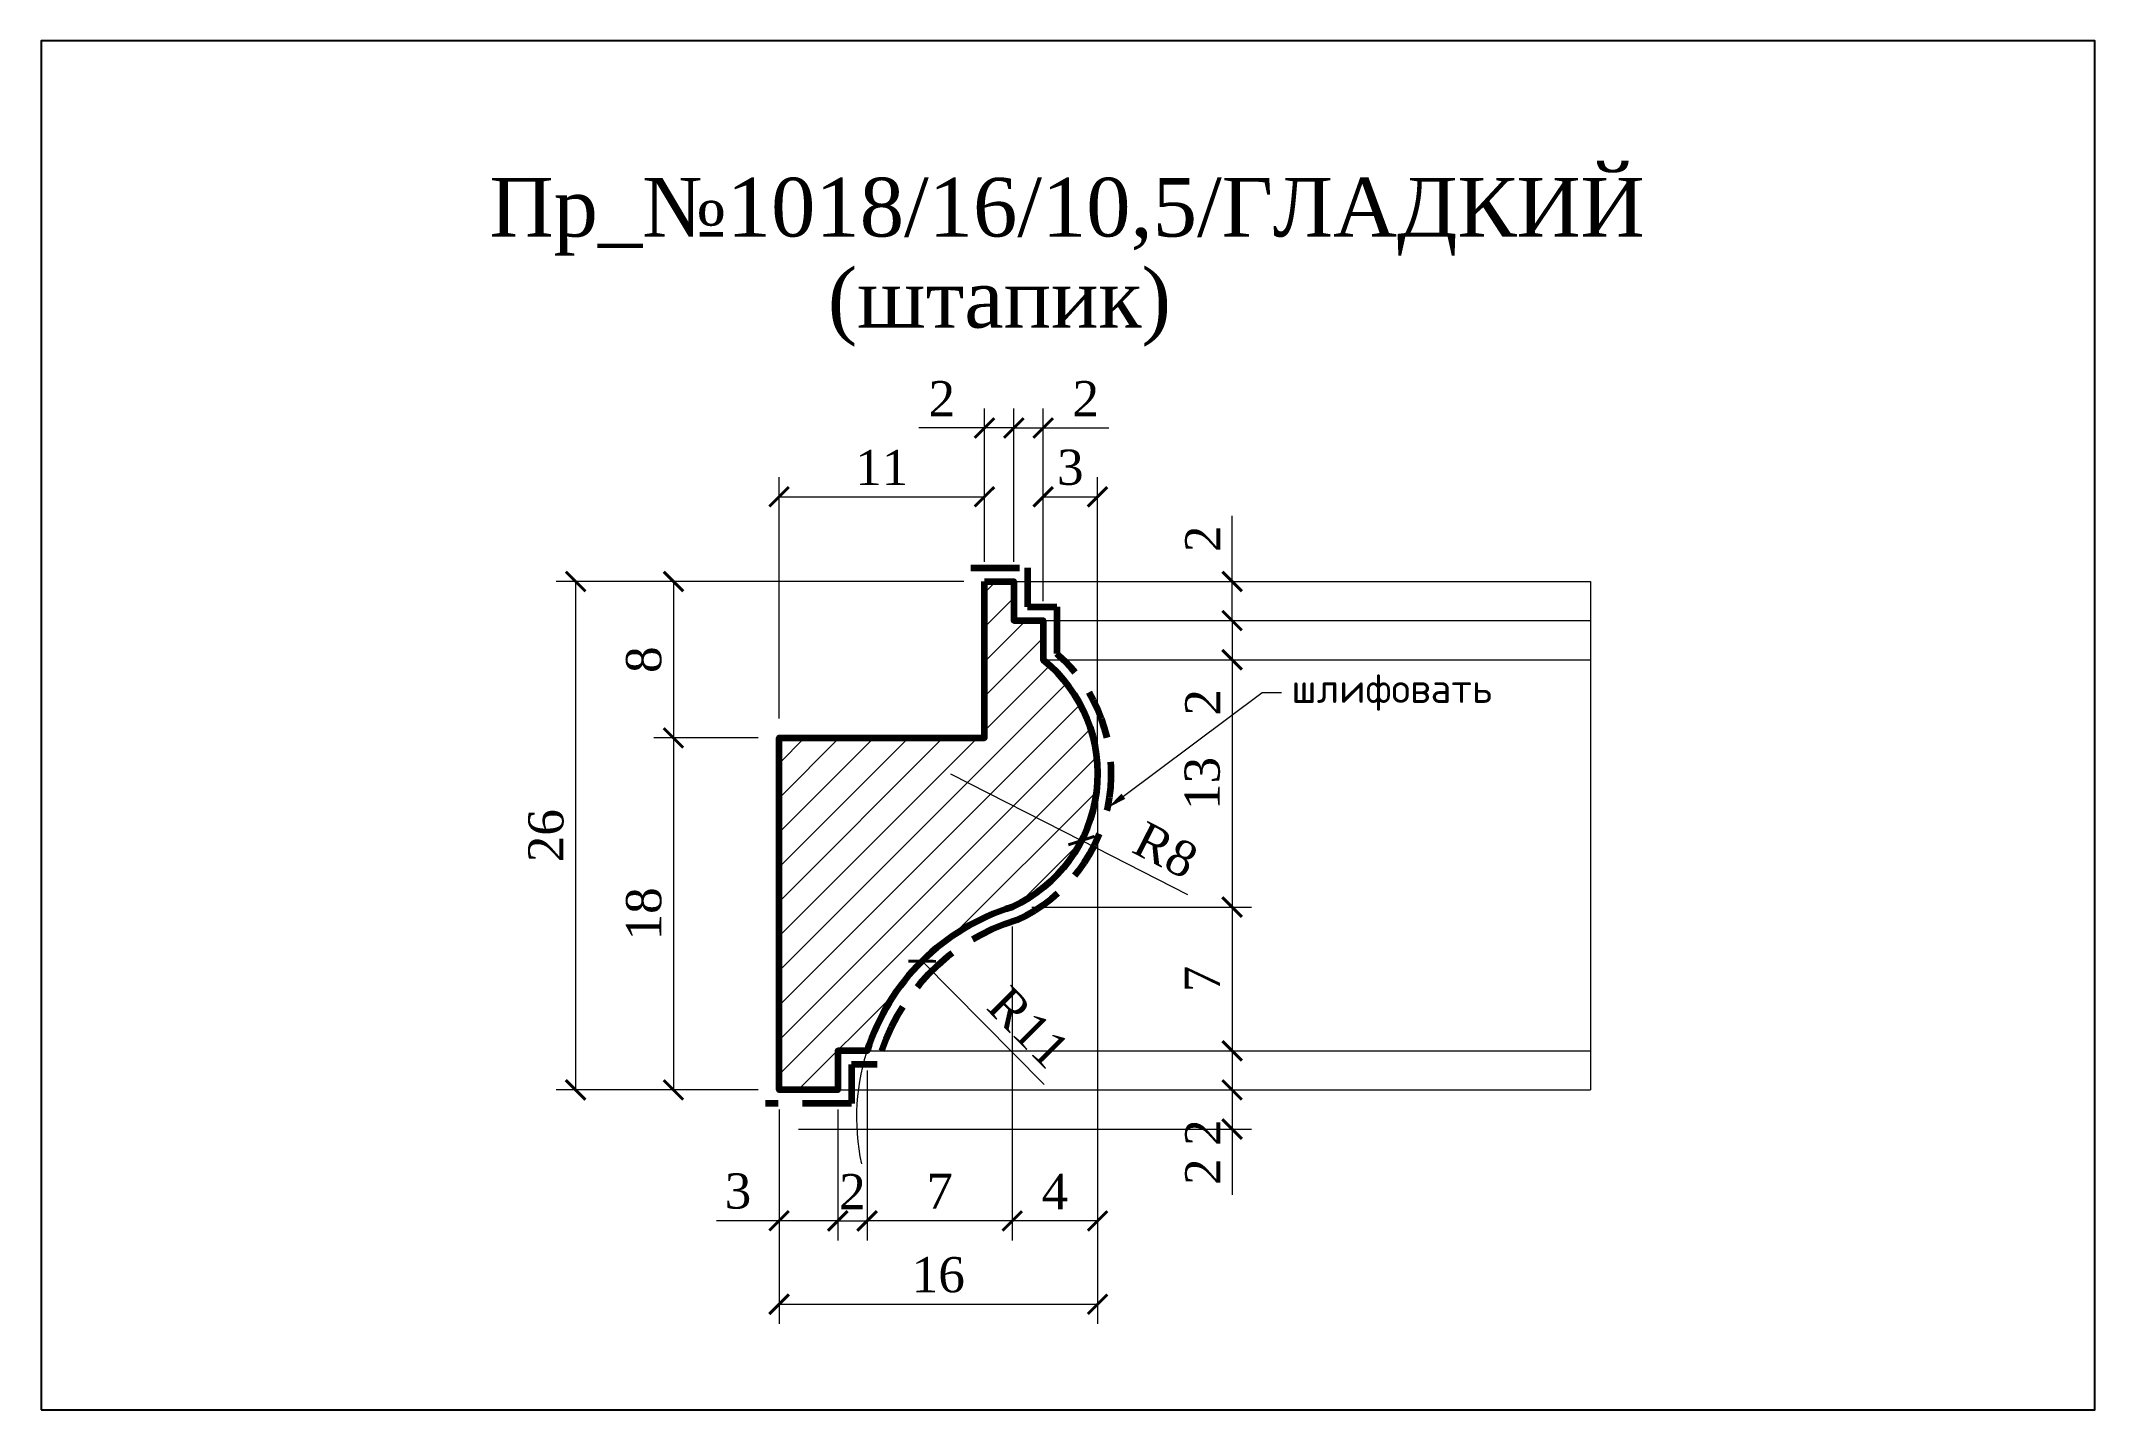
# Model space of a CAD drawing. Header units: millimetres. Extents: x 303586 to 303691, y -93606 to -93536.
import ezdxf
from ezdxf import colors
from ezdxf.entities.mleader import LeaderData, LeaderLine
from ezdxf.math import Vec2, Vec3

# ---------------------------------------------------------------- set-up
doc = ezdxf.new("R2010")
doc.units = ezdxf.units.MM
doc.header["$MEASUREMENT"] = 0
doc.linetypes.add('HIDDEN', pattern=[0.375, 0.25, -0.125])
for name, color, linetype, lineweight in [('0.15', 7, 'Continuous', 15), ('линия 15', 7, 'Continuous', 15), ('линия 50', 1, 'Continuous', 211), ('служебный слой РАЗМЕРЫ', 7, 'Continuous', 9), ('ШТАМП', 7, 'Continuous', 5)]:
    doc.layers.add(name, color=color, linetype=linetype, lineweight=lineweight)
doc.layers.add('Outside panel', color=7, linetype='Continuous', lineweight=18, true_color=0x7f5e57)
doc.layers.add('размеры в модели', color=7, linetype='Continuous')
doc.styles.get("Standard").update_dxf_attribs({"font": 'times.ttf'})
doc.styles.add('ЕСКД профили текст', font='isocpeur.ttf')
doc.dimstyles.new('M_1', dxfattribs={"dimtxt": 1.8, "dimasz": 1, "dimexe": 1, "dimexo": 1, "dimgap": 0.6, "dimtad": 1, "dimdec": 0, "dimdsep": 46, "dimtxsty": 'Standard', "dimblk": 'ARCHTICK', "dimcen": -5, "dimclrd": 7, "dimclre": 7, "dimclrt": 7, "dimadec": 0, "dimazin": 0, "dimtfac": 1, "dimtdec": 0, "dimtmove": 0, "dimatfit": 3, "dimfxl": 1, "dimtolj": 1, "dimtzin": 0, "dimlwd": 5, "dimlwe": 5, "dimarcsym": 0})

# ---------------------------------------------------------------- blocks, each defined once
blk = doc.blocks.new('_ArchTick')
at = {"color": 0, "linetype": 'ByBlock', "const_width": 0.15}
blk.add_lwpolyline([(-0.5, -0.5), (0.5, 0.5)], dxfattribs=at)
blk = doc.blocks.new('*D21')
at = {"layer": 'Defpoints', "color": 0, "ltscale": 1000, "transparency": 16777216}
for p in [(303633.73, -93564.1), (303612.89, -93590.1), (303623.23, -93590.1)]:
    blk.add_point(p, dxfattribs=at)
at = {"layer": 'размеры в модели', "color": 7, "lineweight": 5, "ltscale": 1000, "transparency": 16777216}
for p, q in [((303632.73, -93564.1), (303611.89, -93564.1)), ((303612.89, -93564.1), (303612.89, -93590.1)), ((303622.23, -93590.1), (303611.89, -93590.1))]:
    blk.add_line(p, q, dxfattribs=at)
for p, rotation in [((303612.89, -93564.1), 90), ((303612.89, -93590.1), 270)]:
    blk.add_blockref('_ArchTick', p, dxfattribs=dict(at, rotation=rotation))
at = {"layer": 'размеры в модели', "color": 7, "ltscale": 1000, "transparency": 16777216, "insert": (303611.38, -93577.1), "char_height": 1.8, "attachment_point": 5, "rotation": 90}
blk.add_mtext('\\A1;26', dxfattribs=at)
blk = doc.blocks.new('*D20')
at = {"layer": 'Defpoints', "color": 0, "ltscale": 1000, "transparency": 16777216}
for p in [(303623.23, -93572.1), (303617.89, -93590.1), (303623.23, -93590.1)]:
    blk.add_point(p, dxfattribs=at)
at = {"layer": 'размеры в модели', "color": 7, "lineweight": 5, "ltscale": 1000, "transparency": 16777216}
for p, q in [((303622.23, -93572.1), (303616.89, -93572.1)), ((303617.89, -93572.1), (303617.89, -93590.1)), ((303622.23, -93590.1), (303616.89, -93590.1))]:
    blk.add_line(p, q, dxfattribs=at)
for p, rotation in [((303617.89, -93572.1), 90), ((303617.89, -93590.1), 270)]:
    blk.add_blockref('_ArchTick', p, dxfattribs=dict(at, rotation=rotation))
at = {"layer": 'размеры в модели', "color": 7, "ltscale": 1000, "transparency": 16777216, "insert": (303616.38, -93581.1), "char_height": 1.8, "attachment_point": 5, "rotation": 90}
blk.add_mtext('\\A1;18', dxfattribs=at)
blk = doc.blocks.new('*D19')
at = {"layer": 'Defpoints', "color": 0, "ltscale": 1000, "transparency": 16777216}
for p in [(303633.73, -93564.1), (303617.89, -93572.1), (303623.23, -93572.1)]:
    blk.add_point(p, dxfattribs=at)
at = {"layer": 'размеры в модели', "color": 7, "lineweight": 5, "ltscale": 1000, "transparency": 16777216}
for p, q in [((303632.73, -93564.1), (303616.89, -93564.1)), ((303617.89, -93564.1), (303617.89, -93572.1)), ((303622.23, -93572.1), (303616.89, -93572.1))]:
    blk.add_line(p, q, dxfattribs=at)
for p, rotation in [((303617.89, -93564.1), 90), ((303617.89, -93572.1), 270)]:
    blk.add_blockref('_ArchTick', p, dxfattribs=dict(at, rotation=rotation))
at = {"layer": 'размеры в модели', "color": 7, "ltscale": 1000, "transparency": 16777216, "insert": (303616.38, -93568.1), "char_height": 1.8, "attachment_point": 5, "rotation": 90}
blk.add_mtext('\\A1;8', dxfattribs=at)
blk = doc.blocks.new('*D18')
at = {"layer": 'Defpoints', "color": 0, "ltscale": 1000, "transparency": 16777216}
for p in [(303632.06, -93573.94), (303638.75, -93577.35)]:
    blk.add_point(p, dxfattribs=at)
at = {"layer": 'линия 15', "color": 7, "lineweight": 5, "ltscale": 1000, "transparency": 16777216}
for p in [(303632.06, -93573.94), (303644.19, -93580.12)]:
    blk.add_line(p, (303638.75, -93577.35), dxfattribs=at)
at = {"layer": 'линия 15', "color": 7, "lineweight": 5, "ltscale": 1000, "transparency": 16777216, "rotation": 152.9695448950183}
blk.add_blockref('_ArchTick', (303638.75, -93577.35), dxfattribs=at)
at = {"layer": 'линия 15', "color": 7, "ltscale": 1000, "transparency": 16777216, "insert": (303643.05, -93577.84), "char_height": 1.8, "attachment_point": 5, "rotation": 332.9695}
blk.add_mtext('\\A1;R8', dxfattribs=at)
blk = doc.blocks.new('*D17')
at = {"layer": 'Defpoints', "color": 0, "ltscale": 1000, "transparency": 16777216}
for p in [(303630.6, -93583.52), (303638.53, -93591.53)]:
    blk.add_point(p, dxfattribs=at)
at = {"layer": 'размеры в модели', "color": 7, "lineweight": 5, "ltscale": 1000, "transparency": 16777216}
blk.add_line((303636.84, -93589.82), (303630.6, -93583.52), dxfattribs=at)
blk.add_arc((303638.53, -93591.53), 11.28, 129.6425, 192.0674, dxfattribs=at)
at = {"layer": 'размеры в модели', "color": 7, "lineweight": 5, "ltscale": 1000, "transparency": 16777216, "rotation": 134.7228567769457}
blk.add_blockref('_ArchTick', (303630.6, -93583.52), dxfattribs=at)
at = {"layer": 'размеры в модели', "color": 7, "ltscale": 1000, "transparency": 16777216, "insert": (303636.05, -93586.9), "char_height": 1.8, "attachment_point": 5, "rotation": 314.7229}
blk.add_mtext('\\A1;R11', dxfattribs=at)
blk = doc.blocks.new('*D16')
at = {"layer": 'Defpoints', "color": 0, "ltscale": 1000, "transparency": 16777216}
for p in [(303626.29, -93590.1), (303623.29, -93592.1), (303646.45, -93592.1)]:
    blk.add_point(p, dxfattribs=at)
at = {"layer": 'размеры в модели', "color": 7, "lineweight": 5, "ltscale": 1000, "transparency": 16777216}
for p, q in [((303627.29, -93590.1), (303647.45, -93590.1)), ((303646.45, -93590.1), (303646.45, -93592.1)), ((303624.29, -93592.1), (303647.45, -93592.1)), ((303646.45, -93592.1), (303646.45, -93595.46))]:
    blk.add_line(p, q, dxfattribs=at)
for p, rotation in [((303646.45, -93590.1), 90), ((303646.45, -93592.1), 270)]:
    blk.add_blockref('_ArchTick', p, dxfattribs=dict(at, rotation=rotation))
at = {"layer": 'размеры в модели', "color": 7, "ltscale": 1000, "transparency": 16777216, "insert": (303644.95, -93594.28), "char_height": 1.8, "attachment_point": 5, "rotation": 90}
blk.add_mtext('\\A1;2', dxfattribs=at)
blk = doc.blocks.new('*D14')
at = {"layer": 'Defpoints', "color": 0, "ltscale": 1000, "transparency": 16777216}
for p in [(303633.79, -93556.25), (303633.79, -93564.1), (303635.29, -93564.1)]:
    blk.add_point(p, dxfattribs=at)
at = {"layer": 'размеры в модели', "color": 7, "lineweight": 5, "ltscale": 1000, "transparency": 16777216}
for p, q in [((303633.79, -93563.1), (303633.79, -93555.25)), ((303635.29, -93563.1), (303635.29, -93555.25)), ((303633.79, -93556.25), (303630.43, -93556.25)), ((303635.29, -93556.25), (303633.79, -93556.25))]:
    blk.add_line(p, q, dxfattribs=at)
at = {"layer": 'размеры в модели', "color": 7, "lineweight": 5, "ltscale": 1000, "transparency": 16777216, "rotation": 180}
blk.add_blockref('_ArchTick', (303633.79, -93556.25), dxfattribs=at)
at = {"layer": 'размеры в модели', "color": 7, "lineweight": 5, "ltscale": 1000, "transparency": 16777216}
blk.add_blockref('_ArchTick', (303635.29, -93556.25), dxfattribs=at)
at = {"layer": 'размеры в модели', "color": 7, "ltscale": 1000, "transparency": 16777216, "insert": (303631.61, -93554.75), "char_height": 1.8, "attachment_point": 5}
blk.add_mtext('\\A1;2', dxfattribs=at)
blk = doc.blocks.new('*D13')
at = {"layer": 'Defpoints', "color": 0, "ltscale": 1000, "transparency": 16777216}
for p in [(303636.79, -93556.25), (303635.29, -93564.1), (303636.79, -93566.1)]:
    blk.add_point(p, dxfattribs=at)
at = {"layer": 'размеры в модели', "color": 7, "lineweight": 5, "ltscale": 1000, "transparency": 16777216}
for p, q in [((303635.29, -93563.1), (303635.29, -93555.25)), ((303636.79, -93565.1), (303636.79, -93555.25)), ((303635.29, -93556.25), (303636.79, -93556.25)), ((303636.79, -93556.25), (303640.15, -93556.25))]:
    blk.add_line(p, q, dxfattribs=at)
at = {"layer": 'размеры в модели', "color": 7, "lineweight": 5, "ltscale": 1000, "transparency": 16777216, "rotation": 180}
blk.add_blockref('_ArchTick', (303635.29, -93556.25), dxfattribs=at)
at = {"layer": 'размеры в модели', "color": 7, "lineweight": 5, "ltscale": 1000, "transparency": 16777216}
blk.add_blockref('_ArchTick', (303636.79, -93556.25), dxfattribs=at)
at = {"layer": 'размеры в модели', "color": 7, "ltscale": 1000, "transparency": 16777216, "insert": (303638.97, -93554.75), "char_height": 1.8, "attachment_point": 5}
blk.add_mtext('\\A1;2', dxfattribs=at)
blk = doc.blocks.new('*D11')
at = {"layer": 'Defpoints', "color": 0, "ltscale": 1000, "transparency": 16777216}
for p in [(303626.29, -93590.1), (303623.29, -93592.1), (303623.29, -93596.79)]:
    blk.add_point(p, dxfattribs=at)
at = {"layer": 'размеры в модели', "color": 7, "lineweight": 5, "ltscale": 1000, "transparency": 16777216}
for p, q in [((303626.29, -93591.1), (303626.29, -93597.79)), ((303623.29, -93593.1), (303623.29, -93597.79)), ((303623.29, -93596.79), (303620.09, -93596.79)), ((303626.29, -93596.79), (303623.29, -93596.79))]:
    blk.add_line(p, q, dxfattribs=at)
at = {"layer": 'размеры в модели', "color": 7, "lineweight": 5, "ltscale": 1000, "transparency": 16777216, "rotation": 180}
blk.add_blockref('_ArchTick', (303623.29, -93596.79), dxfattribs=at)
at = {"layer": 'размеры в модели', "color": 7, "lineweight": 5, "ltscale": 1000, "transparency": 16777216}
blk.add_blockref('_ArchTick', (303626.29, -93596.79), dxfattribs=at)
at = {"layer": 'размеры в модели', "color": 7, "ltscale": 1000, "transparency": 16777216, "insert": (303621.19, -93595.28), "char_height": 1.8, "attachment_point": 5}
blk.add_mtext('\\A1;3', dxfattribs=at)
blk = doc.blocks.new('*D10')
at = {"layer": 'Defpoints', "color": 0, "ltscale": 1000, "transparency": 16777216}
for p in [(303627.79, -93588.1), (303626.29, -93590.1), (303627.79, -93596.8)]:
    blk.add_point(p, dxfattribs=at)
at = {"layer": 'размеры в модели', "color": 7, "lineweight": 5, "ltscale": 1000, "transparency": 16777216}
for p, q in [((303627.79, -93589.1), (303627.79, -93597.8)), ((303626.29, -93591.1), (303626.29, -93597.8)), ((303626.29, -93596.8), (303627.79, -93596.8))]:
    blk.add_line(p, q, dxfattribs=at)
at = {"layer": 'размеры в модели', "color": 7, "lineweight": 5, "ltscale": 1000, "transparency": 16777216, "rotation": 180}
blk.add_blockref('_ArchTick', (303626.29, -93596.8), dxfattribs=at)
at = {"layer": 'размеры в модели', "color": 7, "lineweight": 5, "ltscale": 1000, "transparency": 16777216}
blk.add_blockref('_ArchTick', (303627.79, -93596.8), dxfattribs=at)
at = {"layer": 'размеры в модели', "color": 7, "ltscale": 1000, "transparency": 16777216, "insert": (303627.04, -93595.3), "char_height": 1.8, "attachment_point": 5}
blk.add_mtext('\\A1;2', dxfattribs=at)
blk = doc.blocks.new('*D9')
at = {"layer": 'Defpoints', "color": 0, "ltscale": 1000, "transparency": 16777216}
for p in [(303635.21, -93580.75), (303627.79, -93588.1), (303627.79, -93596.8)]:
    blk.add_point(p, dxfattribs=at)
at = {"layer": 'размеры в модели', "color": 7, "lineweight": 5, "ltscale": 1000, "transparency": 16777216}
for p, q in [((303635.21, -93581.75), (303635.21, -93597.8)), ((303627.79, -93589.1), (303627.79, -93597.8)), ((303635.21, -93596.8), (303627.79, -93596.8))]:
    blk.add_line(p, q, dxfattribs=at)
at = {"layer": 'размеры в модели', "color": 7, "lineweight": 5, "ltscale": 1000, "transparency": 16777216, "rotation": 180}
blk.add_blockref('_ArchTick', (303627.79, -93596.8), dxfattribs=at)
at = {"layer": 'размеры в модели', "color": 7, "lineweight": 5, "ltscale": 1000, "transparency": 16777216}
blk.add_blockref('_ArchTick', (303635.21, -93596.8), dxfattribs=at)
at = {"layer": 'размеры в модели', "color": 7, "ltscale": 1000, "transparency": 16777216, "insert": (303631.5, -93595.28), "char_height": 1.8, "attachment_point": 5}
blk.add_mtext('\\A1;7', dxfattribs=at)
blk = doc.blocks.new('*D8')
at = {"layer": 'Defpoints', "color": 0, "ltscale": 1000, "transparency": 16777216}
for p in [(303639.57, -93573.94), (303635.21, -93580.75), (303635.21, -93596.8)]:
    blk.add_point(p, dxfattribs=at)
at = {"layer": 'размеры в модели', "color": 7, "lineweight": 5, "ltscale": 1000, "transparency": 16777216}
for p, q in [((303639.57, -93574.94), (303639.57, -93597.8)), ((303635.21, -93581.75), (303635.21, -93597.8)), ((303639.57, -93596.8), (303635.21, -93596.8))]:
    blk.add_line(p, q, dxfattribs=at)
at = {"layer": 'размеры в модели', "color": 7, "lineweight": 5, "ltscale": 1000, "transparency": 16777216, "rotation": 180}
blk.add_blockref('_ArchTick', (303635.21, -93596.8), dxfattribs=at)
at = {"layer": 'размеры в модели', "color": 7, "lineweight": 5, "ltscale": 1000, "transparency": 16777216}
blk.add_blockref('_ArchTick', (303639.57, -93596.8), dxfattribs=at)
at = {"layer": 'размеры в модели', "color": 7, "ltscale": 1000, "transparency": 16777216, "insert": (303637.39, -93595.3), "char_height": 1.8, "attachment_point": 5}
blk.add_mtext('\\A1;4', dxfattribs=at)
blk = doc.blocks.new('*D7')
at = {"layer": 'Defpoints', "color": 0, "ltscale": 1000, "transparency": 16777216}
for p in [(303627.79, -93588.1), (303626.29, -93590.1), (303646.45, -93590.1)]:
    blk.add_point(p, dxfattribs=at)
at = {"layer": 'размеры в модели', "color": 7, "lineweight": 5, "ltscale": 1000, "transparency": 16777216}
for p, q in [((303628.79, -93588.1), (303647.45, -93588.1)), ((303646.45, -93588.1), (303646.45, -93590.1)), ((303627.29, -93590.1), (303647.45, -93590.1)), ((303646.45, -93590.1), (303646.45, -93593.46))]:
    blk.add_line(p, q, dxfattribs=at)
for p, rotation in [((303646.45, -93588.1), 90), ((303646.45, -93590.1), 270)]:
    blk.add_blockref('_ArchTick', p, dxfattribs=dict(at, rotation=rotation))
at = {"layer": 'размеры в модели', "color": 7, "ltscale": 1000, "transparency": 16777216, "insert": (303644.95, -93592.28), "char_height": 1.8, "attachment_point": 5, "rotation": 90}
blk.add_mtext('\\A1;2', dxfattribs=at)
blk = doc.blocks.new('*D6')
at = {"layer": 'Defpoints', "color": 0, "ltscale": 1000, "transparency": 16777216}
for p in [(303635.21, -93580.75), (303627.79, -93588.1), (303646.45, -93588.1)]:
    blk.add_point(p, dxfattribs=at)
at = {"layer": 'размеры в модели', "color": 7, "lineweight": 5, "ltscale": 1000, "transparency": 16777216}
for p, q in [((303636.21, -93580.75), (303647.45, -93580.75)), ((303646.45, -93580.75), (303646.45, -93588.1)), ((303628.79, -93588.1), (303647.45, -93588.1))]:
    blk.add_line(p, q, dxfattribs=at)
for p, rotation in [((303646.45, -93580.75), 90), ((303646.45, -93588.1), 270)]:
    blk.add_blockref('_ArchTick', p, dxfattribs=dict(at, rotation=rotation))
at = {"layer": 'размеры в модели', "color": 7, "ltscale": 1000, "transparency": 16777216, "insert": (303644.93, -93584.43), "char_height": 1.8, "attachment_point": 5, "rotation": 90}
blk.add_mtext('\\A1;7', dxfattribs=at)
blk = doc.blocks.new('*D5')
at = {"layer": 'Defpoints', "color": 0, "ltscale": 1000, "transparency": 16777216}
for p in [(303636.79, -93568.1), (303635.21, -93580.75), (303646.45, -93580.75)]:
    blk.add_point(p, dxfattribs=at)
at = {"layer": 'размеры в модели', "color": 7, "lineweight": 5, "ltscale": 1000, "transparency": 16777216}
for p, q in [((303637.79, -93568.1), (303647.45, -93568.1)), ((303646.45, -93568.1), (303646.45, -93580.75)), ((303636.21, -93580.75), (303647.45, -93580.75))]:
    blk.add_line(p, q, dxfattribs=at)
for p, rotation in [((303646.45, -93568.1), 90), ((303646.45, -93580.75), 270)]:
    blk.add_blockref('_ArchTick', p, dxfattribs=dict(at, rotation=rotation))
at = {"layer": 'размеры в модели', "color": 7, "ltscale": 1000, "transparency": 16777216, "insert": (303644.93, -93574.43), "char_height": 1.8, "attachment_point": 5, "rotation": 90}
blk.add_mtext('\\A1;13', dxfattribs=at)
blk = doc.blocks.new('*D4')
at = {"layer": 'Defpoints', "color": 0, "ltscale": 1000, "transparency": 16777216}
for p in [(303636.79, -93566.1), (303636.79, -93568.1), (303646.45, -93568.1)]:
    blk.add_point(p, dxfattribs=at)
at = {"layer": 'размеры в модели', "color": 7, "lineweight": 5, "ltscale": 1000, "transparency": 16777216}
for p, q in [((303637.79, -93566.1), (303647.45, -93566.1)), ((303646.45, -93566.1), (303646.45, -93568.1)), ((303637.79, -93568.1), (303647.45, -93568.1)), ((303646.45, -93568.1), (303646.45, -93571.46))]:
    blk.add_line(p, q, dxfattribs=at)
for p, rotation in [((303646.45, -93566.1), 90), ((303646.45, -93568.1), 270)]:
    blk.add_blockref('_ArchTick', p, dxfattribs=dict(at, rotation=rotation))
at = {"layer": 'размеры в модели', "color": 7, "ltscale": 1000, "transparency": 16777216, "insert": (303644.95, -93570.28), "char_height": 1.8, "attachment_point": 5, "rotation": 90}
blk.add_mtext('\\A1;2', dxfattribs=at)
blk = doc.blocks.new('*D3')
at = {"layer": 'Defpoints', "color": 0, "ltscale": 1000, "transparency": 16777216}
for p in [(303635.29, -93564.1), (303646.45, -93564.1), (303636.79, -93566.1)]:
    blk.add_point(p, dxfattribs=at)
at = {"layer": 'размеры в модели', "color": 7, "lineweight": 5, "ltscale": 1000, "transparency": 16777216}
for p, q in [((303646.45, -93564.1), (303646.45, -93560.74)), ((303636.29, -93564.1), (303647.45, -93564.1)), ((303646.45, -93566.1), (303646.45, -93564.1)), ((303637.79, -93566.1), (303647.45, -93566.1))]:
    blk.add_line(p, q, dxfattribs=at)
for p, rotation in [((303646.45, -93564.1), 90), ((303646.45, -93566.1), 270)]:
    blk.add_blockref('_ArchTick', p, dxfattribs=dict(at, rotation=rotation))
at = {"layer": 'размеры в модели', "color": 7, "ltscale": 1000, "transparency": 16777216, "insert": (303644.95, -93561.92), "char_height": 1.8, "attachment_point": 5, "rotation": 90}
blk.add_mtext('\\A1;2', dxfattribs=at)
blk = doc.blocks.new('*D2')
at = {"layer": 'Defpoints', "color": 0, "ltscale": 1000, "transparency": 16777216}
for p in [(303633.79, -93559.77), (303633.79, -93564.1), (303623.29, -93572.1)]:
    blk.add_point(p, dxfattribs=at)
at = {"layer": 'размеры в модели', "color": 7, "lineweight": 5, "ltscale": 1000, "transparency": 16777216}
for p, q in [((303623.29, -93571.1), (303623.29, -93558.77)), ((303633.79, -93563.1), (303633.79, -93558.77)), ((303623.29, -93559.77), (303633.79, -93559.77))]:
    blk.add_line(p, q, dxfattribs=at)
at = {"layer": 'размеры в модели', "color": 7, "lineweight": 5, "ltscale": 1000, "transparency": 16777216, "rotation": 180}
blk.add_blockref('_ArchTick', (303623.29, -93559.77), dxfattribs=at)
at = {"layer": 'размеры в модели', "color": 7, "lineweight": 5, "ltscale": 1000, "transparency": 16777216}
blk.add_blockref('_ArchTick', (303633.79, -93559.77), dxfattribs=at)
at = {"layer": 'размеры в модели', "color": 7, "ltscale": 1000, "transparency": 16777216, "insert": (303628.54, -93558.27), "char_height": 1.8, "attachment_point": 5}
blk.add_mtext('\\A1;11', dxfattribs=at)

msp = doc.modelspace()

# ---------------------------------------------------------------- hatches: boundary and pattern name
at = {"layer": 'Outside panel', "ltscale": 1000}
h = msp.add_hatch(dxfattribs=at)
h.set_pattern_fill('ANSI31', color=256, scale=10)
h.set_pattern_definition([(45, (394581.3053, 213481.7447), (-0.8838834765, 0.8838834765), [])])
h.paths.add_polyline_path([(303627.79, -93588.1, -0.245394), (303635.21, -93580.75, 0.55572), (303636.79, -93568.1), (303636.79, -93566.1), (303635.29, -93566.1), (303635.29, -93564.1), (303633.79, -93564.1), (303633.79, -93572.1), (303623.29, -93572.1), (303623.29, -93590.1), (303626.29, -93590.1), (303626.29, -93588.1)])

# ---------------------------------------------------------------- linework, layer by layer
at = {"color": 6, "ltscale": 1000}
msp.add_lwpolyline([(303585.56, -93606.46), (303690.56, -93606.46), (303690.56, -93536.46), (303585.56, -93536.46)], close=True, dxfattribs=at)
at = {"layer": '0.15', "color": 7, "ltscale": 1000}
msp.add_line((303664.78, -93564.1), (303664.78, -93590.1), dxfattribs=at)
for points in [[(303635.29, -93564.1), (303664.78, -93564.1)], [(303636.79, -93566.1), (303664.78, -93566.1)], [(303636.79, -93568.1), (303664.78, -93568.1)], [(303627.79, -93588.1), (303664.78, -93588.1)], [(303626.29, -93590.1), (303664.78, -93590.1)]]:
    msp.add_lwpolyline(points, dxfattribs=at)
at = {"layer": 'линия 50', "color": 1, "linetype": 'HIDDEN', "ltscale": 10, "true_color": 0xff0909}
msp.add_lwpolyline([(303633.09, -93563.4), (303635.99, -93563.4), (303635.99, -93565.4), (303637.49, -93565.4), (303637.49, -93567.78, -0.544162), (303635.46, -93581.41, 0.259281), (303628.31, -93588.8), (303626.99, -93588.8), (303626.99, -93590.8), (303622.59, -93590.8)], format="xyb", dxfattribs=at)
at = {"layer": 'линия 50', "color": 7}
msp.add_lwpolyline([(303633.79, -93564.1), (303635.29, -93564.1), (303635.29, -93566.1), (303636.79, -93566.1), (303636.79, -93568.1, -0.55572), (303635.21, -93580.75, 0.245394), (303627.79, -93588.1), (303626.29, -93588.1), (303626.29, -93590.1), (303623.29, -93590.1), (303623.29, -93590.1), (303623.29, -93590.1), (303623.29, -93572.1), (303633.79, -93572.1)], format="xyb", close=True, dxfattribs=at)

# ---------------------------------------------------------------- texts
at = {"layer": 'ШТАМП', "color": 0, "lineweight": -3}
for s, p in [('Пр_№1018/16/10,5/ГЛАДКИЙ', (303608.49, -93546.46)), ('(штапик)', (303625.78, -93551.12))]:
    msp.add_text(s, height=3, dxfattribs=at).set_placement(p)

# ---------------------------------------------------------------- dimensions: what is measured, and where the dimension line sits
at = {"layer": 'линия 15', "color": 7, "ltscale": 1000}
dim = msp.add_radius_dim(center=(303632.06, -93573.94), mpoint=(303638.75, -93577.35), dimstyle='M_1', dxfattribs=at)
dim.commit()
dim.dimension.update_dxf_attribs({"geometry": '*D18', "text_midpoint": (303643.05, -93577.84)})
at = {"layer": 'размеры в модели', "color": 0, "ltscale": 1000}
for base, p1, p2, picture, middle in [((303633.78787881, -93556.24988228), (303635.28787881, -93564.10196972), (303633.78787881, -93564.10196972), '*D14', (303631.60712899, -93554.74988228)), ((303636.78787881, -93556.24988228), (303635.28787881, -93564.10196972), (303636.78787881, -93566.10196972), '*D13', (303638.96862863, -93554.74988228)), ((303633.78787881, -93559.77022928), (303623.28787881, -93572.10196972), (303633.78787881, -93564.10196972), '*D2', (303628.53787881, -93558.27022928)), ((303627.79, -93596.8), (303635.21, -93580.75), (303627.79, -93588.1), '*D9', (303631.5, -93595.28))]:
    dim = msp.add_linear_dim(base=base, p1=p1, p2=p2, dimstyle='M_1', dxfattribs=at)
    dim.commit()
    dim.dimension.update_dxf_attribs({"geometry": picture, "text_midpoint": middle})
for base, p1 in [((303639.57, -93559.77), (303636.79, -93566.1)), ((303639.57, -93601.06), (303623.29, -93590.1))]:
    msp.add_linear_dim(base=base, p1=p1, p2=(303639.57, -93573.94), dimstyle='M_1', dxfattribs=at).render()
for base, p1, p2, angle, picture, middle in [((303646.45, -93564.1), (303636.79, -93566.1), (303635.29, -93564.1), 90, '*D3', (303644.95, -93561.92)), ((303612.89, -93590.1), (303633.73, -93564.1), (303623.23, -93590.1), 270, '*D21', (303611.38, -93577.1)), ((303617.89, -93572.1), (303633.73, -93564.1), (303623.23, -93572.1), 270, '*D19', (303616.38, -93568.1)), ((303646.45, -93568.1), (303636.79, -93566.1), (303636.79, -93568.1), 270, '*D4', (303644.95, -93570.28)), ((303646.45, -93580.75), (303636.79, -93568.1), (303635.21, -93580.75), 270, '*D5', (303644.93, -93574.43)), ((303617.89, -93590.1), (303623.23, -93572.1), (303623.23, -93590.1), 270, '*D20', (303616.38, -93581.1)), ((303646.45, -93588.1), (303635.21, -93580.75), (303627.79, -93588.1), 270, '*D6', (303644.93, -93584.43)), ((303646.45, -93590.1), (303627.79, -93588.1), (303626.29, -93590.1), 270, '*D7', (303644.95, -93592.28)), ((303646.45, -93592.1), (303626.29, -93590.1), (303623.29, -93592.1), 270, '*D16', (303644.95, -93594.28))]:
    dim = msp.add_linear_dim(base=base, p1=p1, p2=p2, angle=angle, dimstyle='M_1', dxfattribs=at)
    dim.commit()
    dim.dimension.update_dxf_attribs({"geometry": picture, "text_midpoint": middle})
for base, p1, p2, picture, middle in [((303635.21, -93596.8), (303639.57, -93573.94), (303635.21, -93580.75), '*D8', (303637.39, -93596.8)), ((303627.78787881, -93596.80196972), (303626.28787881, -93590.10196972), (303627.78787881, -93588.10196972), '*D10', (303627.03787881, -93596.80196972)), ((303623.29, -93596.79), (303626.29, -93590.1), (303623.29, -93592.1), '*D11', (303621.19, -93596.79))]:
    dim = msp.add_linear_dim(base=base, p1=p1, p2=p2, dimstyle='M_1', dxfattribs=at)
    dim.commit()
    dim.dimension.update_dxf_attribs({"geometry": picture, "text_midpoint": middle, "dimtype": 128})
dim = msp.add_radius_dim(center=(303638.53, -93591.53), mpoint=(303630.6, -93583.52), dimstyle='M_1', dxfattribs=at)
dim.commit()
dim.dimension.update_dxf_attribs({"geometry": '*D17', "text_midpoint": (303634.99, -93587.95), "dimtype": 132})

# ---------------------------------------------------------------- leaders
at = {"layer": 'служебный слой РАЗМЕРЫ'}
ml = msp.add_multileader_mtext('Standard', dxfattribs=at)
ml.set_content('\\A1;шлифовать', color=256, style='ЕСКД профили текст')
ml.set_leader_properties(color=256, linetype='ByLayer', lineweight=-1)
ml.build(insert=Vec2(0, 0))
ml.multileader.update_dxf_attribs({"dogleg_length": 1, "arrow_head_size": 1})
ctx = ml.context
ctx.base_point, ctx.char_height, ctx.arrow_head_size, ctx.landing_gap_size, ctx.plane_origin = Vec3(303648.98, -93569.78), 1.5, 1, 0.5, Vec3(303667.66, -93537.74)
notes = []
notes.append((ctx, [(1, (1, 1, 0), (303647.98, -93569.78), (1, 0), 1, [(0, [(303640.09, -93575.68)], 0, [])])]))
ctx.mtext.insert, ctx.mtext.flow_direction = Vec3(303649.48, -93568.81), 5
for ctx, leaders in notes:
    for number, flags, end, landing, length, lines in leaders:
        leader = LeaderData()
        leader.index, (leader.has_last_leader_line, leader.has_dogleg_vector, leader.attachment_direction) = number, flags
        leader.last_leader_point, leader.dogleg_vector, leader.dogleg_length = Vec3(end), Vec3(landing), length
        for number, points, colour, breaks in lines:
            line = LeaderLine()
            line.index, line.vertices, line.color, line.breaks = number, Vec3.list(points), colors.encode_raw_color(colour), breaks
            leader.lines.append(line)
        ctx.leaders.append(leader)

doc.saveas('drawing.dxf')
